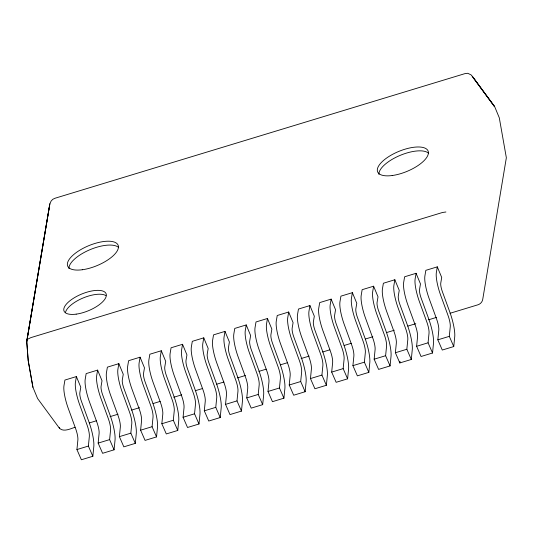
<?xml version="1.0" encoding="UTF-8"?>
<svg xmlns="http://www.w3.org/2000/svg" width="533" height="533" viewBox="0 0 533 533"><rect width="100%" height="100%" fill="white"/><g stroke="black" fill="none" stroke-linecap="round" stroke-linejoin="round"><path stroke-width="0.8" d="M75.02 427.279C70.303 428.732 62.814 432.816 58.87 427.459L37.603 398.537L32.926 387.284L28.209 360.588L26.737 341.24M32.946 387.324L28.196 360.575L26.71 341.5L49.822 203.946L51.101 201.074L52.76 199.322L55.179 198.196L464.969 73.621L467.754 73.287L471.059 74.867M76.925 449.559L77.891 439.858A10.074 2.225 73.1 0 0 75.659 428.699L68.277 408.458A19.908 4.391 73.1 0 1 63.967 385.739L64.926 380.049L76.386 376.565L80.783 387.185L79.83 392.874A7.395 1.632 73.1 0 0 81.429 401.309L88.818 421.55A22.586 4.984 73.1 0 1 93.808 446.574L92.842 456.275L81.376 459.759L76.925 449.559L88.385 446.068L89.351 436.374A10.074 2.225 73.1 0 0 87.126 425.214L79.743 404.973A19.908 4.391 73.1 0 1 75.433 382.254L76.386 376.565M98.152 443.103L99.118 433.409A10.074 2.225 73.1 0 0 96.893 422.243L89.511 402.002A19.908 4.391 73.1 0 1 85.2 379.289L86.153 373.6L97.619 370.109L102.016 380.729L101.063 386.418A7.395 1.632 73.1 0 0 102.662 394.86L110.045 415.1A22.586 4.984 73.1 0 1 115.035 440.125L114.069 449.819L102.603 453.303L98.152 443.103L109.618 439.618L110.584 429.924A10.074 2.225 73.1 0 0 108.359 418.758L100.977 398.517A19.908 4.391 73.1 0 1 96.66 375.805L97.619 370.109M119.385 436.647L120.351 426.953A10.074 2.225 73.1 0 0 118.126 415.787L110.737 395.546A19.908 4.391 73.1 0 1 106.427 372.834L107.386 367.144L118.846 363.659L123.25 374.273L122.29 379.962A7.395 1.632 73.1 0 0 123.889 388.404L131.278 408.644A22.586 4.984 73.1 0 1 136.268 433.669L135.302 443.363L123.836 446.847L119.385 436.647L130.845 433.162L131.811 423.469A10.074 2.225 73.1 0 0 129.586 412.302L122.204 392.061A19.908 4.391 73.1 0 1 117.893 369.349L118.846 363.659M140.612 430.191L141.578 420.497A10.074 2.225 73.1 0 0 139.353 409.337L131.971 389.097A19.908 4.391 73.1 0 1 127.66 366.378L128.613 360.688L140.079 357.203L144.476 367.823L143.524 373.513A7.395 1.632 73.1 0 0 145.123 381.948L152.505 402.188A22.586 4.984 73.1 0 1 157.495 427.213L156.529 436.907L145.069 440.398L140.612 430.191L152.078 426.706L153.044 417.013A10.074 2.225 73.1 0 0 150.819 405.853L143.437 385.606A19.908 4.391 73.1 0 1 139.126 362.893L140.079 357.203M161.845 423.742L162.812 414.041A10.074 2.225 73.1 0 0 160.586 402.881L153.198 382.641A19.908 4.391 73.1 0 1 148.887 359.922L149.846 354.232L161.312 350.747L165.71 361.367L164.75 367.057A7.395 1.632 73.1 0 0 166.356 375.492L173.738 395.733A22.586 4.984 73.1 0 1 178.728 420.764L177.762 430.457L166.296 433.942L161.845 423.742L173.312 420.257L174.278 410.557A10.074 2.225 73.1 0 0 172.046 399.397L164.664 379.156A19.908 4.391 73.1 0 1 160.353 356.437L161.312 350.747M183.072 417.286L184.038 407.592A10.074 2.225 73.1 0 0 181.813 396.425L174.431 376.185A19.908 4.391 73.1 0 1 170.12 353.472L171.073 347.783L182.539 344.298L186.936 354.911L185.984 360.601A7.395 1.632 73.1 0 0 187.583 369.043L194.965 389.283A22.586 4.984 73.1 0 1 199.955 414.308L198.989 424.001L187.529 427.486L183.072 417.286L194.538 413.801L195.504 404.107A10.074 2.225 73.1 0 0 193.279 392.941L185.897 372.7A19.908 4.391 73.1 0 1 181.586 349.988L182.539 344.298M204.306 410.83L205.272 401.136A10.074 2.225 73.1 0 0 203.046 389.976L195.664 369.729A19.908 4.391 73.1 0 1 191.347 347.016L192.306 341.327L203.773 337.842L208.17 348.455L207.21 354.152A7.395 1.632 73.1 0 0 208.816 362.587L216.198 382.827A22.586 4.984 73.1 0 1 221.188 407.852L220.222 417.546L208.756 421.03L204.306 410.83L215.772 407.345L216.738 397.651A10.074 2.225 73.1 0 0 214.513 386.485L207.124 366.244A19.908 4.391 73.1 0 1 202.813 343.532L203.773 337.842M225.539 404.38L226.505 394.68A10.074 2.225 73.1 0 0 224.273 383.52L216.891 363.279A19.908 4.391 73.1 0 1 212.58 340.56L213.533 334.871L224.999 331.386L229.397 342.006L228.444 347.696A7.395 1.632 73.1 0 0 230.043 356.131L237.425 376.371A22.586 4.984 73.1 0 1 242.422 401.396L241.456 411.096L229.989 414.581L225.539 404.38L236.998 400.889L237.965 391.195A10.074 2.225 73.1 0 0 235.739 380.036L228.357 359.795A19.908 4.391 73.1 0 1 224.047 337.076L224.999 331.386M246.766 397.924L247.732 388.231A10.074 2.225 73.1 0 0 245.506 377.064L238.124 356.824A19.908 4.391 73.1 0 1 233.814 334.111L234.767 328.421L246.233 324.93L250.63 335.55L249.671 341.24A7.395 1.632 73.1 0 0 251.276 349.681L258.658 369.922A22.586 4.984 73.1 0 1 263.648 394.946L262.682 404.64L251.216 408.125L246.766 397.924L258.232 394.44L259.198 384.746A10.074 2.225 73.1 0 0 256.973 373.58L249.584 353.339A19.908 4.391 73.1 0 1 245.273 330.627L246.233 324.93M267.999 391.469L268.965 381.775A10.074 2.225 73.1 0 0 266.733 370.608L259.351 350.368A19.908 4.391 73.1 0 1 255.041 327.655L256 321.965L267.459 318.481L271.857 329.094L270.904 334.784A7.395 1.632 73.1 0 0 272.503 343.225L279.892 363.466A22.586 4.984 73.1 0 1 284.882 388.49L283.916 398.184L272.45 401.669L267.999 391.469L279.459 387.984L280.425 378.29A10.074 2.225 73.1 0 0 278.199 367.124L270.817 346.883A19.908 4.391 73.1 0 1 266.507 324.171L267.459 318.481M289.226 385.013L290.192 375.319A10.074 2.225 73.1 0 0 287.967 364.159L280.585 343.918A19.908 4.391 73.1 0 1 276.274 321.199L277.227 315.509L288.693 312.025L293.09 322.645L292.137 328.335A7.395 1.632 73.1 0 0 293.736 336.769L301.118 357.01A22.586 4.984 73.1 0 1 306.109 382.034L305.142 391.728L293.683 395.22L289.226 385.013L300.692 381.528L301.658 371.834A10.074 2.225 73.1 0 0 299.433 360.674L292.051 340.427A19.908 4.391 73.1 0 1 287.733 317.715L288.693 312.025M310.459 378.563L311.425 368.863A10.074 2.225 73.1 0 0 309.2 357.703L301.811 337.462A19.908 4.391 73.1 0 1 297.501 314.743L298.46 309.053L309.92 305.569L314.323 316.189L313.364 321.879A7.395 1.632 73.1 0 0 314.97 330.313L322.352 350.554A22.586 4.984 73.1 0 1 327.342 375.585L326.376 385.279L314.91 388.764L310.459 378.563L321.925 375.079L322.891 365.378A10.074 2.225 73.1 0 0 320.659 354.218L313.277 333.978A19.908 4.391 73.1 0 1 308.967 311.259L309.92 305.569M331.686 372.107L332.652 362.413A10.074 2.225 73.1 0 0 330.427 351.247L323.045 331.006A19.908 4.391 73.1 0 1 318.734 308.294L319.687 302.604L331.153 299.12L335.55 309.733L334.597 315.423A7.395 1.632 73.1 0 0 336.196 323.864L343.578 344.105A22.586 4.984 73.1 0 1 348.569 369.129L347.603 378.823L336.143 382.308L331.686 372.107L343.152 368.623L344.118 358.929A10.074 2.225 73.1 0 0 341.893 347.763L334.511 327.522A19.908 4.391 73.1 0 1 330.2 304.809L331.153 299.12M352.919 365.651L353.885 355.957A10.074 2.225 73.1 0 0 351.66 344.791L344.278 324.55A19.908 4.391 73.1 0 1 339.961 301.838L340.92 296.148L352.386 292.664L356.784 303.277L355.824 308.973A7.395 1.632 73.1 0 0 357.43 317.408L364.812 337.649A22.586 4.984 73.1 0 1 369.802 362.673L368.836 372.367L357.37 375.852L352.919 365.651L364.385 362.167L365.352 352.473A10.074 2.225 73.1 0 0 363.12 341.307L355.738 321.066A19.908 4.391 73.1 0 1 351.427 298.353L352.386 292.664M374.146 359.202L375.112 349.501A10.074 2.225 73.1 0 0 372.887 338.342L365.505 318.101A19.908 4.391 73.1 0 1 361.194 295.382L362.147 289.692L373.613 286.208L378.01 296.828L377.058 302.517A7.395 1.632 73.1 0 0 378.657 310.952L386.039 331.193A22.586 4.984 73.1 0 1 391.035 356.217L390.069 365.918L378.603 369.402L374.146 359.202L385.612 355.711L386.578 346.017A10.074 2.225 73.1 0 0 384.353 334.857L376.971 314.617A19.908 4.391 73.1 0 1 372.66 291.897L373.613 286.208M395.379 352.746L396.345 343.052A10.074 2.225 73.1 0 0 394.12 331.886L386.738 311.645A19.908 4.391 73.1 0 1 382.428 288.933L383.38 283.243L394.846 279.752L399.244 290.372L398.284 296.062A7.395 1.632 73.1 0 0 399.89 304.503L407.272 324.744A22.586 4.984 73.1 0 1 412.262 349.768L411.296 359.462L399.83 362.946L395.379 352.746L406.846 349.262L407.812 339.568A10.074 2.225 73.1 0 0 405.586 328.401L398.198 308.161A19.908 4.391 73.1 0 1 393.887 285.448L394.846 279.752M399.83 362.946L399.997 361.327M416.613 346.29L417.579 336.596A10.074 2.225 73.1 0 0 415.347 325.43L407.965 305.189A19.908 4.391 73.1 0 1 403.654 282.477L404.614 276.787L416.073 273.302L420.47 283.916L419.518 289.606A7.395 1.632 73.1 0 0 421.117 298.047L428.505 318.288A22.586 4.984 73.1 0 1 433.496 343.312L432.53 353.006L421.063 356.49L416.613 346.29L428.072 342.806L429.038 333.112A10.074 2.225 73.1 0 0 426.813 321.945L419.431 301.705A19.908 4.391 73.1 0 1 415.12 278.992L416.073 273.302M437.84 339.834L438.806 330.14A10.074 2.225 73.1 0 0 436.58 318.981L429.198 298.74A19.908 4.391 73.1 0 1 424.888 276.021L425.84 270.331L437.307 266.846L441.704 277.466L440.751 283.156A7.395 1.632 73.1 0 0 442.35 291.591L449.732 311.832A22.586 4.984 73.1 0 1 454.722 336.856L453.756 346.55L442.29 350.041L437.84 339.834L449.306 336.35L450.272 326.656A10.074 2.225 73.1 0 0 448.046 315.496L440.664 295.249A19.908 4.391 73.1 0 1 436.347 272.536L437.307 266.846M26.67 342.279L49.636 205.072M26.71 341.5L49.882 203.779M28.236 338.935L30.887 337.616L442.537 212.474L445.914 211.994M89.357 422.922L96.52 420.744M110.058 416.633L118.02 414.208M131.558 410.097L139.519 407.678M153.051 403.561L160.22 401.382M173.751 397.265L181.72 394.846M195.251 390.729L202.42 388.55M216.751 384.193L223.92 382.014M237.451 377.904L245.413 375.485M258.951 371.368L266.114 369.189M280.451 364.832L287.613 362.653M301.152 358.536L309.113 356.117M322.652 352L329.814 349.828M344.145 345.471L351.314 343.292M365.645 338.935L372.814 336.756M386.345 332.639L394.307 330.22M407.845 326.103L415.807 323.684M428.545 319.813L436.507 317.388M450.045 313.277L477.914 304.803C480.44 304.07 482.405 301.811 482.758 299.206L506.35 157.741L499.294 117.806L494.837 107.04L472.318 76.252M471.405 75.226L494.178 106.14M473.097 77.445L494.624 106.547M449.306 336.35L453.756 346.55M428.072 342.806L432.53 353.006M406.846 349.262L411.296 359.462M385.612 355.711L390.069 365.918M364.385 362.167L368.836 372.367M343.152 368.623L347.603 378.823M321.925 375.079L326.376 385.279M300.692 381.528L305.142 391.728M279.459 387.984L283.916 398.184M258.232 394.44L262.682 404.64M236.998 400.889L241.456 411.096M215.772 407.345L220.222 417.546M194.538 413.801L198.989 424.001M173.312 420.257L177.762 430.457M152.078 426.706L156.529 436.907M130.845 433.162L135.302 443.363M109.618 439.618L114.069 449.819M88.385 446.068L92.842 456.275M68.957 268.612A27.303 10.8 -22.5 0 1 89.884 249.73A27.303 10.8 -22.5 0 1 118.699 247.565M65.419 312.704A22.752 9.001 -22.5 0 1 82.802 298.107A22.752 9.001 -22.5 0 1 105.887 295.582M378.923 174.384A27.303 10.8 -22.5 0 1 399.843 155.503A27.303 10.8 -22.5 0 1 428.665 153.337M59.609 428.146L59.21 427.779L59.609 428.146M506.23 156.922L506.23 156.922M82.262 269.751A27.303 10.8 -22.5 0 0 118.339 245.9A27.303 10.8 -22.5 0 0 78.091 251.283A27.303 10.8 -22.5 0 0 82.262 269.751M76.186 314.144A22.752 9.001 -22.5 0 0 106.254 294.269A22.752 9.001 -22.5 0 0 72.708 298.753A22.752 9.001 -22.5 0 0 76.186 314.144M392.228 175.524A27.303 10.8 -22.5 0 0 428.305 151.672A27.303 10.8 -22.5 0 0 388.057 157.048A27.303 10.8 -22.5 0 0 392.228 175.524"/></g></svg>
